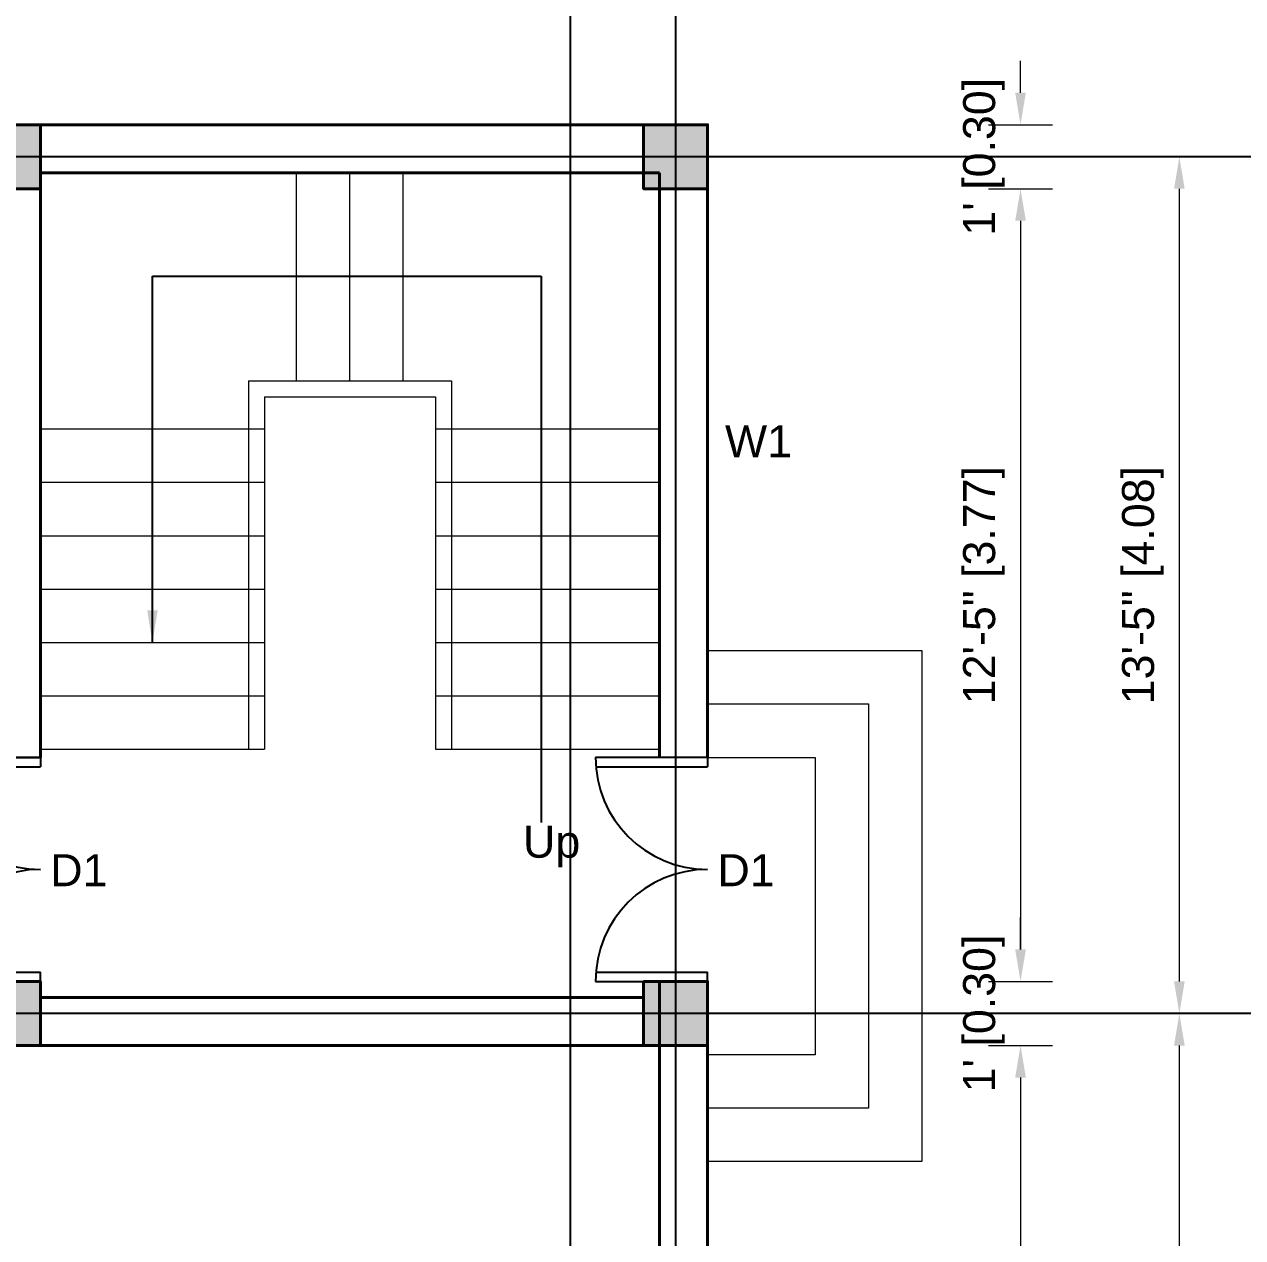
# Model space of a CAD drawing. Header units: feet. Extents: x 28652 to 66086, y -6769 to -640.
# Drawn here: x 48427.2 to 48655.4, y -1228.9 to -1001.6 of the extents above; entities that cross this region are included whole.
import ezdxf

# ---------------------------------------------------------------- set-up
doc = ezdxf.new("R2010")
doc.units = ezdxf.units.FT
doc.header["$LTSCALE"] = 50
doc.header["$MEASUREMENT"] = 0
doc.header["$PDMODE"] = 34
doc.linetypes.add('CENTER', pattern=[2, 1.25, -0.25, 0.25, -0.25])
for name, color, linetype in [('CL', 253, 'CENTER'), ('Door & Windows', 92, 'Continuous'), ('Hatch', 30, 'Continuous'), ('Section', 4, 'Continuous'), ('Text', 7, 'Continuous')]:
    doc.layers.add(name, color=color, linetype=linetype)
for name, color, linetype, lineweight in [('COLUMN', 145, 'Continuous', 40), ('DIMENSION', 142, 'Continuous', 13), ('stair', 140, 'Continuous', 18), ('wall', 6, 'Continuous', 40)]:
    doc.layers.add(name, color=color, linetype=linetype, lineweight=lineweight)
doc.styles.add('1@1000', font='arial.ttf', dxfattribs={"height": 60})
doc.styles.add('dimension', font='arial.ttf')
doc.dimstyles.new('1@100', dxfattribs={"dimscale": 0.1, "dimtxt": 60, "dimasz": 60, "dimexe": 60, "dimexo": 0, "dimgap": 30, "dimtad": 1, "dimdec": 0, "dimzin": 0, "dimdsep": 46, "dimlunit": 4, "dimtxsty": 'dimension', "dimcen": 0, "dimclrd": 256, "dimclre": 256, "dimclrt": 256, "dimadec": 0, "dimazin": 0, "dimtfac": 1, "dimtdec": 0, "dimtix": 1, "dimtofl": 0, "dimtmove": 0, "dimatfit": 3, "dimfxl": 60, "dimfxlon": 1, "dimtfillclr": 256, "dimtolj": 1, "dimtzin": 0, "dimlwd": -1, "dimlwe": -1, "dimarcsym": 0})

# ---------------------------------------------------------------- blocks, each defined once
blk = doc.blocks.new('column')
at = {"layer": 'Hatch'}
h = blk.add_hatch(color=256, dxfattribs=at)
h.dxf.hatch_style = 1
h.paths.add_polyline_path([(5267.64, 489.18), (5279.64, 489.18), (5279.64, 501.18), (5267.64, 501.18)])
at = {"layer": 'COLUMN'}
blk.add_lwpolyline([(5267.64, 501.18), (5279.64, 501.18), (5279.64, 489.18), (5267.64, 489.18)], close=True, dxfattribs=at)
blk = doc.blocks.new('*D285')
at = {"layer": 'Defpoints', "color": 0, "transparency": 16777216}
for p in [(48430.19, -989.68), (48418.19, -1029.41), (48430.19, -1029.41)]:
    blk.add_point(p, dxfattribs=at)
at = {"layer": 'DIMENSION', "transparency": 16777216}
for p, q in [((48418.19, -995.68), (48418.19, -983.68)), ((48430.19, -995.68), (48430.19, -983.68)), ((48412.19, -989.68), (48406.19, -989.68)), ((48436.19, -989.68), (48442.19, -989.68))]:
    blk.add_line(p, q, dxfattribs=at)
for points in [[(48412.19, -988.68), (48412.19, -990.68), (48418.19, -989.68)], [(48436.19, -988.68), (48436.19, -990.68), (48430.19, -989.68)]]:
    blk.add_solid(points, dxfattribs=at)
at = {"layer": 'DIMENSION', "transparency": 16777216, "insert": (48424.19, -982.84), "char_height": 6, "attachment_point": 5, "style": 'dimension'}
blk.add_mtext("\\A1;1' [0.30]", dxfattribs=at)
blk = doc.blocks.new('*D286')
at = {"layer": 'Defpoints', "color": 0, "transparency": 16777216}
for p in [(48543.19, -989.68), (48430.19, -1029.41), (48543.19, -1029.41)]:
    blk.add_point(p, dxfattribs=at)
at = {"layer": 'DIMENSION', "transparency": 16777216}
for p, q in [((48430.19, -995.68), (48430.19, -983.68)), ((48543.19, -995.68), (48543.19, -983.68)), ((48436.19, -989.68), (48537.19, -989.68))]:
    blk.add_line(p, q, dxfattribs=at)
for points in [[(48436.19, -988.68), (48436.19, -990.68), (48430.19, -989.68)], [(48537.19, -988.68), (48537.19, -990.68), (48543.19, -989.68)]]:
    blk.add_solid(points, dxfattribs=at)
at = {"layer": 'DIMENSION', "transparency": 16777216, "insert": (48486.69, -982.84), "char_height": 6, "attachment_point": 5, "style": 'dimension'}
blk.add_mtext('\\A1;9\'-5" [2.87]', dxfattribs=at)
blk = doc.blocks.new('*D287')
at = {"layer": 'Defpoints', "color": 0, "transparency": 16777216}
for p in [(48555.19, -989.68), (48543.19, -1029.41), (48555.19, -1029.41)]:
    blk.add_point(p, dxfattribs=at)
at = {"layer": 'DIMENSION', "transparency": 16777216}
for p, q in [((48543.19, -995.68), (48543.19, -983.68)), ((48555.19, -995.68), (48555.19, -983.68)), ((48537.19, -989.68), (48531.19, -989.68)), ((48561.19, -989.68), (48567.19, -989.68))]:
    blk.add_line(p, q, dxfattribs=at)
for points in [[(48537.19, -988.68), (48537.19, -990.68), (48543.19, -989.68)], [(48561.19, -988.68), (48561.19, -990.68), (48555.19, -989.68)]]:
    blk.add_solid(points, dxfattribs=at)
at = {"layer": 'DIMENSION', "transparency": 16777216, "insert": (48549.19, -982.84), "char_height": 6, "attachment_point": 5, "style": 'dimension'}
blk.add_mtext("\\A1;1' [0.30]", dxfattribs=at)
blk = doc.blocks.new('*D290')
at = {"layer": 'Defpoints', "color": 0, "transparency": 16777216}
for p in [(48549.19, -964.26), (48424.19, -1020.41), (48549.19, -1020.41)]:
    blk.add_point(p, dxfattribs=at)
at = {"layer": 'DIMENSION', "transparency": 16777216}
for p, q in [((48424.19, -970.26), (48424.19, -958.26)), ((48549.19, -970.26), (48549.19, -958.26)), ((48430.19, -964.26), (48543.19, -964.26))]:
    blk.add_line(p, q, dxfattribs=at)
for points in [[(48430.19, -963.26), (48430.19, -965.26), (48424.19, -964.26)], [(48543.19, -963.26), (48543.19, -965.26), (48549.19, -964.26)]]:
    blk.add_solid(points, dxfattribs=at)
at = {"layer": 'DIMENSION', "transparency": 16777216, "insert": (48486.69, -957.42), "char_height": 6, "attachment_point": 5, "style": 'dimension'}
blk.add_mtext('\\A1;10\'-5" [3.18]', dxfattribs=at)
blk = doc.blocks.new('*D291')
at = {"layer": 'Defpoints', "color": 0, "transparency": 16777216}
for p in [(48555.19, -935.12), (48128.96, -1020.41), (48555.19, -1020.41)]:
    blk.add_point(p, dxfattribs=at)
at = {"layer": 'DIMENSION', "transparency": 16777216}
for p, q in [((48128.96, -941.12), (48128.96, -929.12)), ((48555.19, -941.12), (48555.19, -929.12)), ((48134.96, -935.12), (48549.19, -935.12))]:
    blk.add_line(p, q, dxfattribs=at)
for points in [[(48134.96, -934.12), (48134.96, -936.12), (48128.96, -935.12)], [(48549.19, -934.12), (48549.19, -936.12), (48555.19, -935.12)]]:
    blk.add_solid(points, dxfattribs=at)
at = {"layer": 'DIMENSION', "transparency": 16777216, "insert": (48342.08, -928.28), "char_height": 6, "attachment_point": 5, "style": 'dimension'}
blk.add_mtext('\\A1;35\'-6" [10.83]', dxfattribs=at)
blk = doc.blocks.new('*D295')
at = {"layer": 'Defpoints', "color": 0, "transparency": 16777216}
for p in [(48555.19, -1020.41), (48555.19, -1032.41), (48613.82, -1032.41)]:
    blk.add_point(p, dxfattribs=at)
at = {"layer": 'DIMENSION', "transparency": 16777216}
for p, q in [((48613.82, -1014.41), (48613.82, -1008.41)), ((48607.82, -1020.41), (48619.82, -1020.41)), ((48607.82, -1032.41), (48619.82, -1032.41)), ((48613.82, -1038.41), (48613.82, -1044.41))]:
    blk.add_line(p, q, dxfattribs=at)
for points in [[(48612.82, -1014.41), (48614.82, -1014.41), (48613.82, -1020.41)], [(48612.82, -1038.41), (48614.82, -1038.41), (48613.82, -1032.41)]]:
    blk.add_solid(points, dxfattribs=at)
at = {"layer": 'DIMENSION', "transparency": 16777216, "insert": (48606.97, -1026.41), "char_height": 6, "attachment_point": 5, "rotation": 90, "style": 'dimension'}
blk.add_mtext("\\A1;1' [0.30]", dxfattribs=at)
blk = doc.blocks.new('*D296')
at = {"layer": 'Defpoints', "color": 0, "transparency": 16777216}
for p in [(48555.19, -1032.41), (48555.19, -1180.94), (48613.82, -1180.94)]:
    blk.add_point(p, dxfattribs=at)
at = {"layer": 'DIMENSION', "transparency": 16777216}
for p, q in [((48607.82, -1032.41), (48619.82, -1032.41)), ((48613.82, -1038.41), (48613.82, -1174.94)), ((48607.82, -1180.94), (48619.82, -1180.94))]:
    blk.add_line(p, q, dxfattribs=at)
for points in [[(48612.82, -1038.41), (48614.82, -1038.41), (48613.82, -1032.41)], [(48612.82, -1174.94), (48614.82, -1174.94), (48613.82, -1180.94)]]:
    blk.add_solid(points, dxfattribs=at)
at = {"layer": 'DIMENSION', "transparency": 16777216, "insert": (48606.97, -1106.67), "char_height": 6, "attachment_point": 5, "rotation": 90, "style": 'dimension'}
blk.add_mtext('\\A1;12\'-5" [3.77]', dxfattribs=at)
blk = doc.blocks.new('*D297')
at = {"layer": 'Defpoints', "color": 0, "transparency": 16777216}
for p in [(48555.19, -1180.94), (48555.19, -1192.94), (48613.82, -1192.94)]:
    blk.add_point(p, dxfattribs=at)
at = {"layer": 'DIMENSION', "transparency": 16777216}
for p, q in [((48613.82, -1174.94), (48613.82, -1168.94)), ((48607.82, -1180.94), (48619.82, -1180.94)), ((48607.82, -1192.94), (48619.82, -1192.94)), ((48613.82, -1198.94), (48613.82, -1204.94))]:
    blk.add_line(p, q, dxfattribs=at)
for points in [[(48612.82, -1174.94), (48614.82, -1174.94), (48613.82, -1180.94)], [(48612.82, -1198.94), (48614.82, -1198.94), (48613.82, -1192.94)]]:
    blk.add_solid(points, dxfattribs=at)
at = {"layer": 'DIMENSION', "transparency": 16777216, "insert": (48606.97, -1186.94), "char_height": 6, "attachment_point": 5, "rotation": 90, "style": 'dimension'}
blk.add_mtext("\\A1;1' [0.30]", dxfattribs=at)
blk = doc.blocks.new('*D298')
at = {"layer": 'Defpoints', "color": 0, "transparency": 16777216}
for p in [(48555.19, -1192.94), (48555.19, -1341.47), (48613.82, -1341.47)]:
    blk.add_point(p, dxfattribs=at)
at = {"layer": 'DIMENSION', "transparency": 16777216}
for p, q in [((48607.82, -1192.94), (48619.82, -1192.94)), ((48613.82, -1198.94), (48613.82, -1335.47)), ((48607.82, -1341.47), (48619.82, -1341.47))]:
    blk.add_line(p, q, dxfattribs=at)
for points in [[(48612.82, -1198.94), (48614.82, -1198.94), (48613.82, -1192.94)], [(48612.82, -1335.47), (48614.82, -1335.47), (48613.82, -1341.47)]]:
    blk.add_solid(points, dxfattribs=at)
at = {"layer": 'DIMENSION', "transparency": 16777216, "insert": (48606.97, -1267.2), "char_height": 6, "attachment_point": 5, "rotation": 90, "style": 'dimension'}
blk.add_mtext('\\A1;12\'-5" [3.77]', dxfattribs=at)
blk = doc.blocks.new('*D300')
at = {"layer": 'Defpoints', "color": 0, "transparency": 16777216}
for p in [(48555.19, -1186.94), (48643.58, -1186.94), (48555.19, -1347.47)]:
    blk.add_point(p, dxfattribs=at)
at = {"layer": 'DIMENSION', "transparency": 16777216}
for p, q in [((48637.58, -1186.94), (48649.58, -1186.94)), ((48643.58, -1341.47), (48643.58, -1192.94)), ((48637.58, -1347.47), (48649.58, -1347.47))]:
    blk.add_line(p, q, dxfattribs=at)
for points in [[(48642.58, -1192.94), (48644.58, -1192.94), (48643.58, -1186.94)], [(48642.58, -1341.47), (48644.58, -1341.47), (48643.58, -1347.47)]]:
    blk.add_solid(points, dxfattribs=at)
at = {"layer": 'DIMENSION', "transparency": 16777216, "insert": (48636.74, -1267.2), "char_height": 6, "attachment_point": 5, "rotation": 90, "style": 'dimension'}
blk.add_mtext('\\A1;13\'-5" [4.08]', dxfattribs=at)
blk = doc.blocks.new('*D301')
at = {"layer": 'Defpoints', "color": 0, "transparency": 16777216}
for p in [(48555.19, -1026.41), (48643.58, -1026.41), (48555.19, -1186.94)]:
    blk.add_point(p, dxfattribs=at)
at = {"layer": 'DIMENSION', "transparency": 16777216}
for p, q in [((48637.58, -1026.41), (48649.58, -1026.41)), ((48643.58, -1180.94), (48643.58, -1032.41)), ((48637.58, -1186.94), (48649.58, -1186.94))]:
    blk.add_line(p, q, dxfattribs=at)
for points in [[(48642.58, -1032.41), (48644.58, -1032.41), (48643.58, -1026.41)], [(48642.58, -1180.94), (48644.58, -1180.94), (48643.58, -1186.94)]]:
    blk.add_solid(points, dxfattribs=at)
at = {"layer": 'DIMENSION', "transparency": 16777216, "insert": (48636.74, -1106.67), "char_height": 6, "attachment_point": 5, "rotation": 90, "style": 'dimension'}
blk.add_mtext('\\A1;13\'-5" [4.08]', dxfattribs=at)
blk = doc.blocks.new('*D60')
at = {"layer": 'Defpoints', "color": 0, "transparency": 16777216}
for p in [(48555.19, -1020.41), (48555.19, -1353.47), (48676.07, -1353.47)]:
    blk.add_point(p, dxfattribs=at)
at = {"layer": 'DIMENSION', "transparency": 16777216}
for p, q in [((48670.07, -1020.41), (48682.07, -1020.41)), ((48676.07, -1026.41), (48676.07, -1347.47)), ((48670.07, -1353.47), (48682.07, -1353.47))]:
    blk.add_line(p, q, dxfattribs=at)
for points in [[(48675.07, -1026.41), (48677.07, -1026.41), (48676.07, -1020.41)], [(48675.07, -1347.47), (48677.07, -1347.47), (48676.07, -1353.47)]]:
    blk.add_solid(points, dxfattribs=at)
at = {"layer": 'DIMENSION', "transparency": 16777216, "insert": (48669.22, -1186.94), "char_height": 6, "attachment_point": 5, "rotation": 90, "style": 'dimension'}
blk.add_mtext('\\A1;27\'-9" [8.46]', dxfattribs=at)
blk = doc.blocks.new('d1')
at = {"layer": 'Door & Windows'}
for p, q in [((9976.31, 316.23), (9976.31, 292.23)), ((9978.31, 316.23), (9978.31, 292.23)), ((10022.31, 316.23), (10022.31, 292.23)), ((10024.31, 316.23), (10024.31, 292.23))]:
    blk.add_line(p, q, dxfattribs=at)
for points in [[(9976.31, 316.23), (9976.31, 292.23), (9978.31, 292.23)], [(10024.31, 292.23), (10022.31, 292.23)]]:
    blk.add_lwpolyline(points, dxfattribs=at)
for centre, start, end in [((9976.31, 292.23), 0, 90), ((10024.31, 292.23), 90, 180)]:
    blk.add_arc(centre, 24, start, end, dxfattribs=at)

msp = doc.modelspace()

# ---------------------------------------------------------------- linework, layer by layer
for p, q in [((48524.02, -1048.81), (48524.02, -1151.15)), ((48421.19, -1138.94), (48430.19, -1138.94)), ((48418.19, -1180.94), (48430.19, -1180.94)), ((48555.19, -1192.94), (48546.19, -1192.94))]:
    msp.add_line(p, q)
at = {"layer": 'CL', "ltscale": 25}
for p, q in [((48549.19, -888.51), (48549.19, -1472.46)), ((48712.6, -1026.41), (47971.64, -1026.41)), ((48712.6, -1186.94), (47971.64, -1186.94))]:
    msp.add_line(p, q, dxfattribs=at)
at = {"layer": 'Section'}
msp.add_lwpolyline([(48518.51, -907.04), (48529.45, -907.04), (48529.45, -1462.79), (48515.86, -1462.79)], dxfattribs=at)
at = {"layer": 'stair'}
for p, q in [((48478.19, -1068.41), (48478.19, -1029.41)), ((48488.19, -1068.41), (48488.19, -1029.41)), ((48498.19, -1068.41), (48498.19, -1029.41)), ((48469.19, -1068.41), (48507.19, -1068.41)), ((48469.19, -1068.41), (48469.19, -1137.41)), ((48507.19, -1068.41), (48507.19, -1137.41)), ((48472.19, -1071.41), (48504.19, -1071.41)), ((48472.19, -1071.41), (48472.19, -1137.41)), ((48504.19, -1071.41), (48504.19, -1137.41)), ((48430.19, -1077.41), (48472.19, -1077.41)), ((48504.19, -1077.41), (48546.19, -1077.41)), ((48430.19, -1087.41), (48472.19, -1087.41)), ((48504.19, -1087.41), (48546.19, -1087.41)), ((48430.19, -1097.41), (48472.19, -1097.41)), ((48504.19, -1097.41), (48546.19, -1097.41)), ((48430.19, -1107.41), (48472.19, -1107.41)), ((48504.19, -1107.41), (48546.19, -1107.41)), ((48430.19, -1117.41), (48472.19, -1117.41)), ((48504.19, -1117.41), (48546.19, -1117.41)), ((48430.19, -1127.41), (48472.19, -1127.41)), ((48504.19, -1127.41), (48546.19, -1127.41)), ((48430.19, -1137.41), (48472.19, -1137.41)), ((48504.19, -1137.41), (48546.19, -1137.41))]:
    msp.add_line(p, q, dxfattribs=at)
for points in [[(48555.19, -1118.94), (48595.33, -1118.94), (48595.33, -1214.69), (48555.19, -1214.69)], [(48555.19, -1128.94), (48585.33, -1128.94), (48585.33, -1204.69), (48555.19, -1204.69)], [(48555.19, -1138.94), (48575.33, -1138.94), (48575.33, -1194.69), (48555.19, -1194.69)]]:
    msp.add_lwpolyline(points, dxfattribs=at)
at = {"layer": 'wall'}
for p, q in [((48128.96, -1020.41), (48555.19, -1020.41)), ((48555.19, -1020.41), (48555.19, -1138.94)), ((48430.19, -1029.41), (48546.19, -1029.41)), ((48430.19, -1029.41), (48430.19, -1138.94)), ((48546.19, -1029.41), (48546.19, -1138.94)), ((48430.19, -1180.94), (48430.19, -1192.94)), ((48546.19, -1180.94), (48546.19, -1192.94)), ((48555.19, -1180.94), (48555.19, -1192.94)), ((48543.19, -1183.94), (48430.19, -1183.94)), ((48430.19, -1183.94), (48430.19, -1192.94)), ((48543.19, -1192.94), (48543.19, -1183.94)), ((48543.19, -1192.94), (48430.19, -1192.94)), ((48504.19, -1192.94), (48495.19, -1192.94)), ((48546.19, -1192.94), (48546.19, -1344.47)), ((48555.19, -1192.94), (48555.19, -1353.47))]:
    msp.add_line(p, q, dxfattribs=at)

# ---------------------------------------------------------------- block references
for p in [(43150.55, -1521.59), (43275.55, -1521.59), (43150.55, -1682.12), (43275.55, -1682.12)]:
    msp.add_blockref('column', p)
at = {"xscale": 0.874999999999977, "yscale": 0.874999999999977, "zscale": 0.874999999999977, "rotation": 90}
for p in [(48685.89, -9910.21), (48810.89, -9910.21)]:
    msp.add_blockref('d1', p, dxfattribs=at)

# ---------------------------------------------------------------- texts
at = {"layer": 'Text', "char_height": 6, "attachment_point": 1, "style": '1@1000'}
for s, insert in [('W1', (48558.45, -1076.71)), ('Up', (48520.62, -1151.75)), ('D1', (48432.05, -1157.09)), ('D1', (48557.05, -1157.09))]:
    msp.add_mtext_dynamic_manual_height_columns(s, width=73.9895, gutter_width=300, heights=[0], dxfattribs=dict(at, insert=insert))

# ---------------------------------------------------------------- dimensions: what is measured, and where the dimension line sits
at = {"layer": 'DIMENSION'}
for base, p1, p2, picture, middle in [((48555.19, -935.12), (48128.96, -1020.41), (48555.19, -1020.41), '*D291', (48342.08, -928.28)), ((48549.19, -964.26), (48424.19, -1020.41), (48549.19, -1020.41), '*D290', (48486.69, -957.42)), ((48430.19, -989.68), (48418.19, -1029.41), (48430.19, -1029.41), '*D285', (48424.19, -982.84)), ((48543.19, -989.68), (48430.19, -1029.41), (48543.19, -1029.41), '*D286', (48486.69, -982.84)), ((48555.19, -989.68), (48543.19, -1029.41), (48555.19, -1029.41), '*D287', (48549.19, -982.84))]:
    dim = msp.add_linear_dim(base=base, p1=p1, p2=p2, dimstyle='1@100', override={"dimtmove": 1}, dxfattribs=at)
    dim.commit()
    dim.dimension.update_dxf_attribs({"geometry": picture, "text_midpoint": middle})
for base, p1, p2, picture, middle in [((48613.82, -1032.41), (48555.19, -1020.41), (48555.19, -1032.41), '*D295', (48606.97, -1026.41)), ((48676.07, -1353.47), (48555.19, -1020.41), (48555.19, -1353.47), '*D60', (48669.22, -1186.94)), ((48643.58, -1026.41), (48555.19, -1186.94), (48555.19, -1026.41), '*D301', (48636.74, -1106.67)), ((48613.82, -1180.94), (48555.19, -1032.41), (48555.19, -1180.94), '*D296', (48606.97, -1106.67)), ((48613.82, -1192.94), (48555.19, -1180.94), (48555.19, -1192.94), '*D297', (48606.97, -1186.94)), ((48643.58, -1186.94), (48555.19, -1347.47), (48555.19, -1186.94), '*D300', (48636.74, -1267.2)), ((48613.82, -1341.47), (48555.19, -1192.94), (48555.19, -1341.47), '*D298', (48606.97, -1267.2))]:
    dim = msp.add_linear_dim(base=base, p1=p1, p2=p2, angle=90, dimstyle='1@100', override={"dimtmove": 1}, dxfattribs=at)
    dim.commit()
    dim.dimension.update_dxf_attribs({"geometry": picture, "text_midpoint": middle})

# ---------------------------------------------------------------- leaders
msp.add_leader([(48451.19, -1117.41), (48451.19, -1048.81), (48524.02, -1048.81)], dimstyle='1@100', override={"dimgap": 30, "dimtad": 0})

doc.saveas('drawing.dxf')
